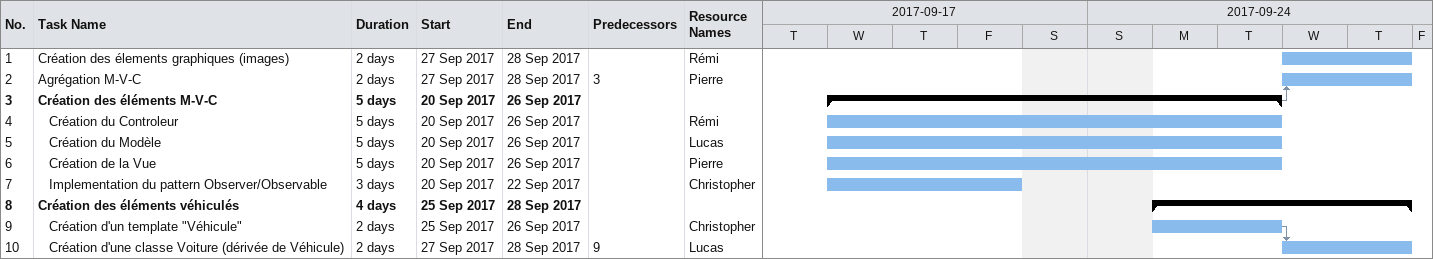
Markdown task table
| ID | Level | Task | Duration | Start | Finish | Predecessors | Resources |
|---|---|---|---|---|---|---|---|
| 1 | 1 | Création des élements graphiques (images) | 2d | 2017-09-27 | 2017-09-28 |  | Rémi |
| 2 | 1 | Agrégation M-V-C | 2d | 2017-09-27 | 2017-09-28 | 3 | Pierre |
| 3 | 1 | **Création des éléments M-V-C** | 5d | 2017-09-20 | 2017-09-26 |  |  |
| 4 | 2 | Création du Controleur | 5d | 2017-09-20 | 2017-09-26 |  | Rémi |
| 5 | 2 | Création du Modèle | 5d | 2017-09-20 | 2017-09-26 |  | Lucas |
| 6 | 2 | Création de la Vue | 5d | 2017-09-20 | 2017-09-26 |  | Pierre |
| 7 | 2 | Implementation du pattern Observer/Observable | 3d | 2017-09-20 | 2017-09-22 |  | Christopher |
| 8 | 1 | **Création des éléments véhiculés** | 4d | 2017-09-25 | 2017-09-28 |  |  |
| 9 | 2 | Création d'un template "Véhicule" | 2d | 2017-09-25 | 2017-09-26 |  | Christopher |
| 10 | 2 | Création d'une classe Voiture (dérivée de Véhicule) | 2d | 2017-09-27 | 2017-09-28 | 9 | Lucas |
